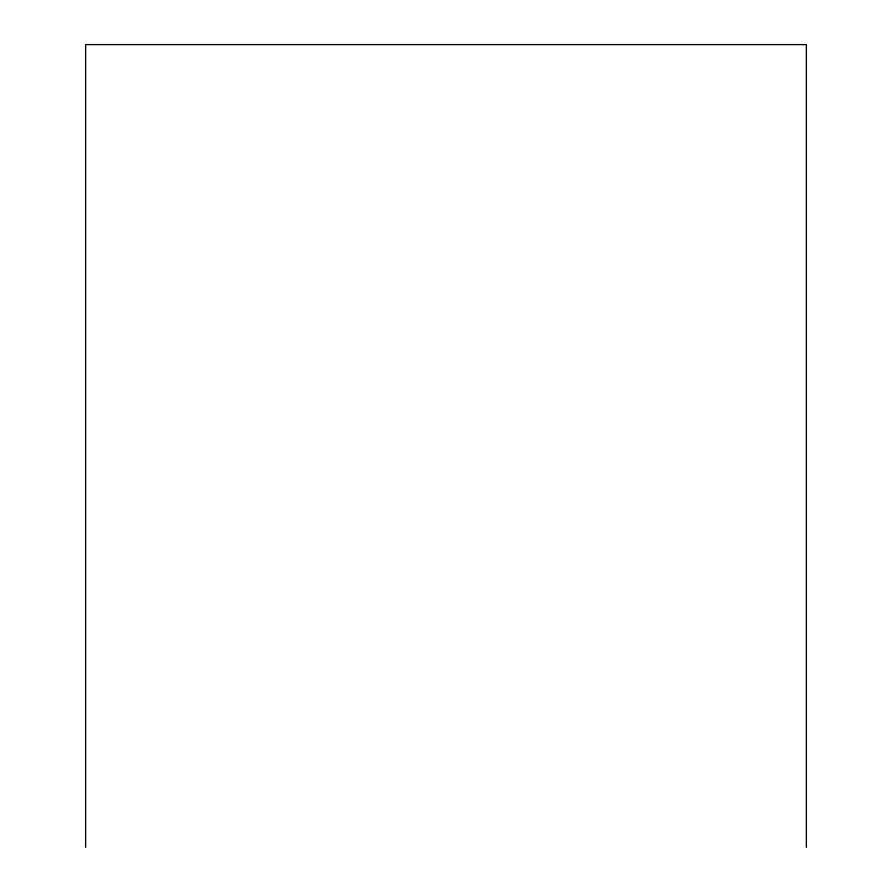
<?xml version="1.0" encoding="UTF-8"?>
<svg xmlns="http://www.w3.org/2000/svg" width="892" height="892" viewBox="0 0 892 892"><rect width="100%" height="100%" fill="white"/><g stroke="black" fill="none" stroke-linecap="round" stroke-linejoin="round"><path stroke-width="1.34" d="M806.368 847.4L806.368 44.6L85.632 44.6L85.632 847.4"/></g></svg>
